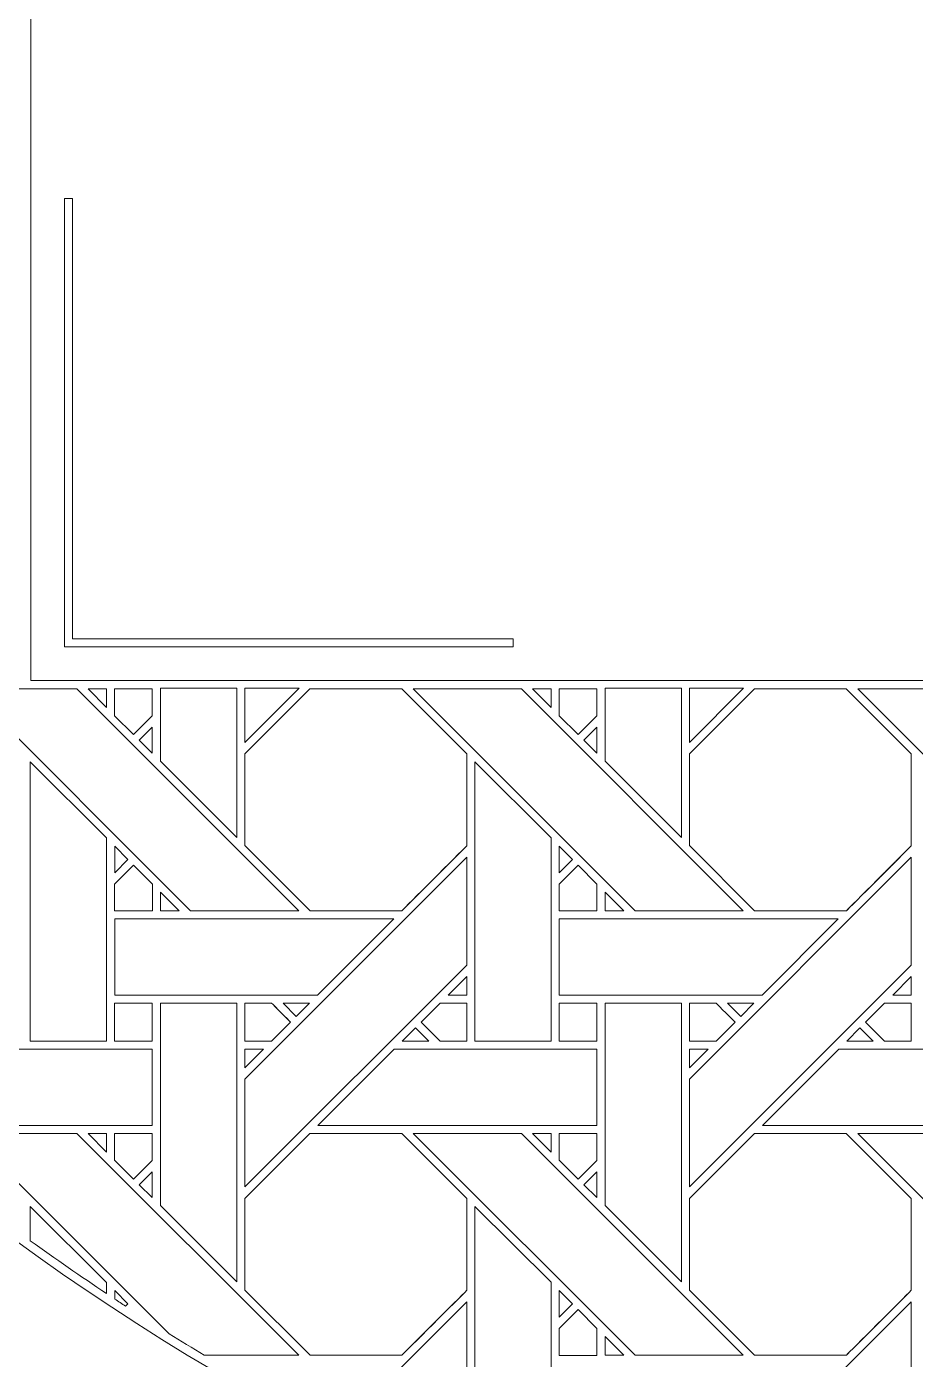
# Model space of a CAD drawing. Header units: inches. Extents: x 6.4 to 18.4, y 3.1 to 15.1.
# Drawn here: x 9.308 to 11.205, y 4.58 to 7.425 of the extents above; entities that cross this region are included whole.
import ezdxf

# ---------------------------------------------------------------- set-up
doc = ezdxf.new("R2010")
doc.units = ezdxf.units.IN
doc.header["$MEASUREMENT"] = 0
doc.layers.add('Design', color=7, linetype='Continuous', lineweight=0)

msp = doc.modelspace()

# ---------------------------------------------------------------- linework, layer by layer
at = {"layer": 'Design'}
for points, knots in [([(12.3829, 15.0948), (9.0691, 15.0948), (6.3829, 12.4085), (6.3829, 9.0948), (6.3829, 5.7811), (9.0691, 3.0948), (12.3829, 3.0948), (15.6966, 3.0948), (18.3829, 5.7811), (18.3829, 9.0948), (18.3829, 12.4085), (15.6966, 15.0948), (12.3829, 15.0948)], [0, 0, 0, 0, 1, 1, 1, 2, 2, 2, 3, 3, 3, 4, 4, 4, 4]), ([(12.3829, 14.3629), (9.4733, 14.3629), (7.1147, 12.0043), (7.1147, 9.0948), (7.1147, 6.1852), (9.4733, 3.8266), (12.3829, 3.8266), (15.2924, 3.8266), (17.651, 6.1852), (17.651, 9.0948), (17.651, 12.0043), (15.2924, 14.3629), (12.3829, 14.3629)], [0, 0, 0, 0, 1, 1, 1, 2, 2, 2, 3, 3, 3, 4, 4, 4, 4]), ([(9.3173, 6.0292), (9.3173, 6.0292), (9.3173, 12.1603), (9.3173, 12.1603), (9.3173, 12.1603), (15.4484, 12.1603), (15.4484, 12.1603), (15.4484, 12.1603), (15.4484, 6.0292), (15.4484, 6.0292), (15.4484, 6.0292), (9.3173, 6.0292), (9.3173, 6.0292)], [0, 0, 0, 0, 1, 1, 1, 2, 2, 2, 3, 3, 3, 4, 4, 4, 4]), ([(9.4061, 6.118), (9.4061, 6.118), (10.3465, 6.118), (10.3465, 6.118), (10.3465, 6.118), (10.3465, 6.1013), (10.3465, 6.1013), (10.3465, 6.1013), (9.3894, 6.1013), (9.3894, 6.1013), (9.3894, 6.1013), (9.3894, 7.0584), (9.3894, 7.0584), (9.3894, 7.0584), (9.4061, 7.0584), (9.4061, 7.0584), (9.4061, 7.0584), (9.4061, 6.118), (9.4061, 6.118)], [0, 0, 0, 0, 1, 1, 1, 2, 2, 2, 3, 3, 3, 4, 4, 4, 5, 5, 5, 6, 6, 6, 6]), ([(9.1846, 6.0112), (9.1846, 6.0112), (9.4156, 6.0112), (9.4156, 6.0112), (9.4156, 6.0112), (9.8892, 5.5375), (9.8892, 5.5375), (9.8892, 5.5375), (9.6582, 5.5375), (9.6582, 5.5375), (9.6582, 5.5375), (9.1846, 6.0112), (9.1846, 6.0112)], [0, 0, 0, 0, 1, 1, 1, 2, 2, 2, 3, 3, 3, 4, 4, 4, 4]), ([(9.4791, 6.0111), (9.4791, 6.0111), (9.4791, 5.9713), (9.4791, 5.9713), (9.4791, 5.9713), (9.4397, 6.0111), (9.4397, 6.0111), (9.4397, 6.0111), (9.4791, 6.0111), (9.4791, 6.0111)], [0, 0, 0, 0, 1, 1, 1, 2, 2, 2, 3, 3, 3, 3]), ([(9.5766, 6.0111), (9.5766, 6.0111), (9.5766, 5.9535), (9.5766, 5.9535), (9.5766, 5.9535), (9.5366, 5.9136), (9.5366, 5.9136), (9.5366, 5.9136), (9.4963, 5.9539), (9.4963, 5.9539), (9.4963, 5.9539), (9.4963, 6.0111), (9.4963, 6.0111), (9.4963, 6.0111), (9.5766, 6.0111), (9.5766, 6.0111)], [0, 0, 0, 0, 1, 1, 1, 2, 2, 2, 3, 3, 3, 4, 4, 4, 5, 5, 5, 5]), ([(9.5366, 5.9136), (9.5366, 5.9136), (9.4963, 5.9539), (9.4963, 5.9539), (9.4963, 5.9539), (9.4963, 6.0111), (9.4963, 6.0111), (9.4963, 6.0111), (9.5766, 6.0111), (9.5766, 6.0111), (9.5766, 6.0111), (9.5766, 5.9535), (9.5766, 5.9535), (9.5766, 5.9535), (9.5366, 5.9136), (9.5366, 5.9136)], [0, 0, 0, 0, 1, 1, 1, 2, 2, 2, 3, 3, 3, 4, 4, 4, 5, 5, 5, 5]), ([(9.5942, 6.0126), (9.5942, 6.0126), (9.7571, 6.0126), (9.7571, 6.0126), (9.7571, 6.0126), (9.7571, 5.6939), (9.7571, 5.6939), (9.7571, 5.6939), (9.5942, 5.8568), (9.5942, 5.8568), (9.5942, 5.8568), (9.5942, 6.0126), (9.5942, 6.0126)], [0, 0, 0, 0, 1, 1, 1, 2, 2, 2, 3, 3, 3, 4, 4, 4, 4]), ([(9.89, 6.0126), (9.89, 6.0126), (9.7742, 5.8968), (9.7742, 5.8968), (9.7742, 5.8968), (9.7742, 6.0126), (9.7742, 6.0126), (9.7742, 6.0126), (9.89, 6.0126), (9.89, 6.0126)], [0, 0, 0, 0, 1, 1, 1, 2, 2, 2, 3, 3, 3, 3]), ([(9.7742, 5.6767), (9.7742, 5.6767), (9.7742, 5.8724), (9.7742, 5.8724), (9.7742, 5.8724), (9.9129, 6.0111), (9.9129, 6.0111), (9.9129, 6.0111), (10.1091, 6.0111), (10.1091, 6.0111), (10.1091, 6.0111), (10.2478, 5.8724), (10.2478, 5.8724), (10.2478, 5.8724), (10.2478, 5.6762), (10.2478, 5.6762), (10.23, 5.6582), (10.1181, 5.5465), (10.1091, 5.5375), (10.1091, 5.5375), (9.9134, 5.5375), (9.9134, 5.5375), (9.9134, 5.5375), (9.7742, 5.6767), (9.7742, 5.6767)], [0, 0, 0, 0, 1, 1, 1, 2, 2, 2, 3, 3, 3, 4, 4, 4, 5, 5, 5, 6, 6, 6, 7, 7, 7, 8, 8, 8, 8]), ([(9.7742, 5.8724), (9.7742, 5.8724), (9.9129, 6.0111), (9.9129, 6.0111), (9.9129, 6.0111), (10.1091, 6.0111), (10.1091, 6.0111), (10.1091, 6.0111), (10.2478, 5.8724), (10.2478, 5.8724), (10.2478, 5.8724), (10.2478, 5.6762), (10.2478, 5.6762), (10.2297, 5.6579), (10.1178, 5.5462), (10.1091, 5.5375), (10.1091, 5.5375), (9.9134, 5.5375), (9.9134, 5.5375), (9.9134, 5.5375), (9.7742, 5.6767), (9.7742, 5.6767), (9.7742, 5.6767), (9.7742, 5.8724), (9.7742, 5.8724)], [0, 0, 0, 0, 1, 1, 1, 2, 2, 2, 3, 3, 3, 4, 4, 4, 5, 5, 5, 6, 6, 6, 7, 7, 7, 8, 8, 8, 8]), ([(10.1334, 6.0112), (10.1334, 6.0112), (10.3643, 6.0112), (10.3643, 6.0112), (10.3643, 6.0112), (10.838, 5.5375), (10.838, 5.5375), (10.838, 5.5375), (10.6069, 5.5375), (10.6069, 5.5375), (10.6069, 5.5375), (10.1334, 6.0112), (10.1334, 6.0112)], [0, 0, 0, 0, 1, 1, 1, 2, 2, 2, 3, 3, 3, 4, 4, 4, 4]), ([(10.4279, 6.0111), (10.4279, 6.0111), (10.4279, 5.9713), (10.4279, 5.9713), (10.4279, 5.9713), (10.3884, 6.0111), (10.3884, 6.0111), (10.3884, 6.0111), (10.4279, 6.0111), (10.4279, 6.0111)], [0, 0, 0, 0, 1, 1, 1, 2, 2, 2, 3, 3, 3, 3]), ([(10.5253, 6.0111), (10.5253, 6.0111), (10.5253, 5.9535), (10.5253, 5.9535), (10.5253, 5.9535), (10.4854, 5.9136), (10.4854, 5.9136), (10.4854, 5.9136), (10.445, 5.9539), (10.445, 5.9539), (10.445, 5.9539), (10.445, 6.0111), (10.445, 6.0111), (10.445, 6.0111), (10.5253, 6.0111), (10.5253, 6.0111)], [0, 0, 0, 0, 1, 1, 1, 2, 2, 2, 3, 3, 3, 4, 4, 4, 5, 5, 5, 5]), ([(10.4854, 5.9136), (10.4854, 5.9136), (10.445, 5.9539), (10.445, 5.9539), (10.445, 5.9539), (10.445, 6.0111), (10.445, 6.0111), (10.445, 6.0111), (10.5253, 6.0111), (10.5253, 6.0111), (10.5253, 6.0111), (10.5253, 5.9535), (10.5253, 5.9535), (10.5253, 5.9535), (10.4854, 5.9136), (10.4854, 5.9136)], [0, 0, 0, 0, 1, 1, 1, 2, 2, 2, 3, 3, 3, 4, 4, 4, 5, 5, 5, 5]), ([(10.7058, 6.0126), (10.7058, 6.0126), (10.7058, 5.6939), (10.7058, 5.6939), (10.7058, 5.6939), (10.5429, 5.8568), (10.5429, 5.8568), (10.5429, 5.8568), (10.5429, 6.0126), (10.5429, 6.0126), (10.5429, 6.0126), (10.7058, 6.0126), (10.7058, 6.0126)], [0, 0, 0, 0, 1, 1, 1, 2, 2, 2, 3, 3, 3, 4, 4, 4, 4]), ([(10.7229, 6.0126), (10.7229, 6.0126), (10.8387, 6.0126), (10.8387, 6.0126), (10.8387, 6.0126), (10.7229, 5.8968), (10.7229, 5.8968), (10.7229, 5.8968), (10.7229, 6.0126), (10.7229, 6.0126)], [0, 0, 0, 0, 1, 1, 1, 2, 2, 2, 3, 3, 3, 3]), ([(11.0579, 5.5375), (11.0579, 5.5375), (10.8622, 5.5375), (10.8622, 5.5375), (10.8622, 5.5375), (10.7229, 5.6767), (10.7229, 5.6767), (10.7229, 5.6767), (10.7229, 5.8724), (10.7229, 5.8724), (10.7229, 5.8724), (10.8616, 6.0111), (10.8616, 6.0111), (10.8616, 6.0111), (11.0578, 6.0111), (11.0578, 6.0111), (11.0578, 6.0111), (11.1966, 5.8724), (11.1966, 5.8724), (11.1966, 5.8724), (11.1966, 5.6762), (11.1966, 5.6762), (11.1788, 5.6582), (11.0669, 5.5465), (11.0579, 5.5375)], [0, 0, 0, 0, 1, 1, 1, 2, 2, 2, 3, 3, 3, 4, 4, 4, 5, 5, 5, 6, 6, 6, 7, 7, 7, 8, 8, 8, 8]), ([(10.7229, 5.6767), (10.7229, 5.6767), (10.7229, 5.8724), (10.7229, 5.8724), (10.7229, 5.8724), (10.8616, 6.0111), (10.8616, 6.0111), (10.8616, 6.0111), (11.0578, 6.0111), (11.0578, 6.0111), (11.0578, 6.0111), (11.1966, 5.8724), (11.1966, 5.8724), (11.1966, 5.8724), (11.1966, 5.6762), (11.1966, 5.6762), (11.1784, 5.6579), (11.0666, 5.5462), (11.0579, 5.5375), (11.0579, 5.5375), (10.8622, 5.5375), (10.8622, 5.5375), (10.8622, 5.5375), (10.7229, 5.6767), (10.7229, 5.6767)], [0, 0, 0, 0, 1, 1, 1, 2, 2, 2, 3, 3, 3, 4, 4, 4, 5, 5, 5, 6, 6, 6, 7, 7, 7, 8, 8, 8, 8]), ([(11.0821, 6.0112), (11.0821, 6.0112), (11.313, 6.0112), (11.313, 6.0112), (11.313, 6.0112), (11.7867, 5.5375), (11.7867, 5.5375), (11.7867, 5.5375), (11.5556, 5.5375), (11.5556, 5.5375), (11.5556, 5.5375), (11.0821, 6.0112), (11.0821, 6.0112)], [0, 0, 0, 0, 1, 1, 1, 2, 2, 2, 3, 3, 3, 4, 4, 4, 4]), ([(9.5766, 5.9293), (9.5766, 5.9293), (9.5766, 5.8741), (9.5766, 5.8741), (9.5766, 5.8741), (9.5488, 5.9015), (9.5488, 5.9015), (9.5488, 5.9015), (9.5766, 5.9293), (9.5766, 5.9293)], [0, 0, 0, 0, 1, 1, 1, 2, 2, 2, 3, 3, 3, 3]), ([(10.5253, 5.9293), (10.5253, 5.9293), (10.5253, 5.8741), (10.5253, 5.8741), (10.5253, 5.8741), (10.4976, 5.9015), (10.4976, 5.9015), (10.4976, 5.9015), (10.5253, 5.9293), (10.5253, 5.9293)], [0, 0, 0, 0, 1, 1, 1, 2, 2, 2, 3, 3, 3, 3]), ([(9.4791, 5.6932), (9.4791, 5.6932), (9.4791, 5.2595), (9.4791, 5.2595), (9.4791, 5.2595), (9.3163, 5.2595), (9.3163, 5.2595), (9.3163, 5.2595), (9.3163, 5.8553), (9.3163, 5.8553), (9.3163, 5.8553), (9.4791, 5.6932), (9.4791, 5.6932)], [0, 0, 0, 0, 1, 1, 1, 2, 2, 2, 3, 3, 3, 4, 4, 4, 4]), ([(10.4278, 5.6932), (10.4278, 5.6932), (10.4278, 5.2595), (10.4278, 5.2595), (10.4278, 5.2595), (10.265, 5.2595), (10.265, 5.2595), (10.265, 5.2595), (10.265, 5.8553), (10.265, 5.8553), (10.265, 5.8553), (10.4278, 5.6932), (10.4278, 5.6932)], [0, 0, 0, 0, 1, 1, 1, 2, 2, 2, 3, 3, 3, 4, 4, 4, 4]), ([(9.4964, 5.6189), (9.4964, 5.6189), (9.4964, 5.6757), (9.4964, 5.6757), (9.4964, 5.6757), (9.5246, 5.6471), (9.5246, 5.6471), (9.5246, 5.6471), (9.4964, 5.6189), (9.4964, 5.6189)], [0, 0, 0, 0, 1, 1, 1, 2, 2, 2, 3, 3, 3, 3]), ([(10.4451, 5.6189), (10.4451, 5.6189), (10.4451, 5.6757), (10.4451, 5.6757), (10.4451, 5.6757), (10.4733, 5.6471), (10.4733, 5.6471), (10.4733, 5.6471), (10.4451, 5.6189), (10.4451, 5.6189)], [0, 0, 0, 0, 1, 1, 1, 2, 2, 2, 3, 3, 3, 3]), ([(9.577, 5.5372), (9.577, 5.5372), (9.4963, 5.5372), (9.4963, 5.5372), (9.4963, 5.5372), (9.4963, 5.5945), (9.4963, 5.5945), (9.4963, 5.5945), (9.5367, 5.6349), (9.5367, 5.6349), (9.5367, 5.6349), (9.577, 5.5945), (9.577, 5.5945), (9.577, 5.5945), (9.577, 5.5372), (9.577, 5.5372)], [0, 0, 0, 0, 1, 1, 1, 2, 2, 2, 3, 3, 3, 4, 4, 4, 5, 5, 5, 5]), ([(9.5367, 5.6349), (9.5367, 5.6349), (9.577, 5.5945), (9.577, 5.5945), (9.577, 5.5945), (9.577, 5.5372), (9.577, 5.5372), (9.577, 5.5372), (9.4963, 5.5372), (9.4963, 5.5372), (9.4963, 5.5372), (9.4963, 5.5945), (9.4963, 5.5945), (9.4963, 5.5945), (9.5367, 5.6349), (9.5367, 5.6349)], [0, 0, 0, 0, 1, 1, 1, 2, 2, 2, 3, 3, 3, 4, 4, 4, 5, 5, 5, 5]), ([(9.7742, 5.1782), (9.7742, 5.1782), (10.2479, 5.6518), (10.2479, 5.6518), (10.2479, 5.6518), (10.2479, 5.4217), (10.2479, 5.4217), (10.2479, 5.4217), (9.7742, 4.9481), (9.7742, 4.9481), (9.7742, 4.9481), (9.7742, 5.1782), (9.7742, 5.1782)], [0, 0, 0, 0, 1, 1, 1, 2, 2, 2, 3, 3, 3, 4, 4, 4, 4]), ([(10.5257, 5.5372), (10.5257, 5.5372), (10.4451, 5.5372), (10.4451, 5.5372), (10.4451, 5.5372), (10.4451, 5.5945), (10.4451, 5.5945), (10.4451, 5.5945), (10.4854, 5.6349), (10.4854, 5.6349), (10.4854, 5.6349), (10.5257, 5.5945), (10.5257, 5.5945), (10.5257, 5.5945), (10.5257, 5.5372), (10.5257, 5.5372)], [0, 0, 0, 0, 1, 1, 1, 2, 2, 2, 3, 3, 3, 4, 4, 4, 5, 5, 5, 5]), ([(10.4451, 5.5372), (10.4451, 5.5372), (10.4451, 5.5945), (10.4451, 5.5945), (10.4451, 5.5945), (10.4854, 5.6349), (10.4854, 5.6349), (10.4854, 5.6349), (10.5257, 5.5945), (10.5257, 5.5945), (10.5257, 5.5945), (10.5257, 5.5372), (10.5257, 5.5372), (10.5257, 5.5372), (10.4451, 5.5372), (10.4451, 5.5372)], [0, 0, 0, 0, 1, 1, 1, 2, 2, 2, 3, 3, 3, 4, 4, 4, 5, 5, 5, 5]), ([(10.7229, 5.1782), (10.7229, 5.1782), (11.1966, 5.6518), (11.1966, 5.6518), (11.1966, 5.6518), (11.1966, 5.4217), (11.1966, 5.4217), (11.1966, 5.4217), (10.7229, 4.9481), (10.7229, 4.9481), (10.7229, 4.9481), (10.7229, 5.1782), (10.7229, 5.1782)], [0, 0, 0, 0, 1, 1, 1, 2, 2, 2, 3, 3, 3, 4, 4, 4, 4]), ([(9.634, 5.5375), (9.634, 5.5375), (9.5943, 5.5375), (9.5943, 5.5375), (9.5943, 5.5375), (9.5943, 5.5773), (9.5943, 5.5773), (9.5943, 5.5773), (9.634, 5.5375), (9.634, 5.5375)], [0, 0, 0, 0, 1, 1, 1, 2, 2, 2, 3, 3, 3, 3]), ([(10.5827, 5.5375), (10.5827, 5.5375), (10.543, 5.5375), (10.543, 5.5375), (10.543, 5.5375), (10.543, 5.5773), (10.543, 5.5773), (10.543, 5.5773), (10.5827, 5.5375), (10.5827, 5.5375)], [0, 0, 0, 0, 1, 1, 1, 2, 2, 2, 3, 3, 3, 3]), ([(9.4964, 5.3576), (9.4964, 5.3576), (9.4964, 5.5202), (9.4964, 5.5202), (9.4964, 5.5202), (10.0921, 5.5202), (10.0921, 5.5202), (10.0921, 5.5202), (9.9293, 5.3576), (9.9293, 5.3576), (9.9293, 5.3576), (9.4964, 5.3576), (9.4964, 5.3576)], [0, 0, 0, 0, 1, 1, 1, 2, 2, 2, 3, 3, 3, 4, 4, 4, 4]), ([(10.4451, 5.3576), (10.4451, 5.3576), (10.4451, 5.5202), (10.4451, 5.5202), (10.4451, 5.5202), (11.0408, 5.5202), (11.0408, 5.5202), (11.0408, 5.5202), (10.8781, 5.3576), (10.8781, 5.3576), (10.8781, 5.3576), (10.4451, 5.3576), (10.4451, 5.3576)], [0, 0, 0, 0, 1, 1, 1, 2, 2, 2, 3, 3, 3, 4, 4, 4, 4]), ([(10.2081, 5.3576), (10.2081, 5.3576), (10.2479, 5.3973), (10.2479, 5.3973), (10.2479, 5.3973), (10.2479, 5.3576), (10.2479, 5.3576), (10.2479, 5.3576), (10.2081, 5.3576), (10.2081, 5.3576)], [0, 0, 0, 0, 1, 1, 1, 2, 2, 2, 3, 3, 3, 3]), ([(11.1568, 5.3576), (11.1568, 5.3576), (11.1966, 5.3973), (11.1966, 5.3973), (11.1966, 5.3973), (11.1966, 5.3576), (11.1966, 5.3576), (11.1966, 5.3576), (11.1568, 5.3576), (11.1568, 5.3576)], [0, 0, 0, 0, 1, 1, 1, 2, 2, 2, 3, 3, 3, 3]), ([(9.5766, 5.2595), (9.5766, 5.2595), (9.4963, 5.2595), (9.4963, 5.2595), (9.4963, 5.2595), (9.4963, 5.3403), (9.4963, 5.3403), (9.4963, 5.3403), (9.5766, 5.3403), (9.5766, 5.3403), (9.5766, 5.3403), (9.5766, 5.2595), (9.5766, 5.2595)], [0, 0, 0, 0, 1, 1, 1, 2, 2, 2, 3, 3, 3, 4, 4, 4, 4]), ([(9.4963, 5.3403), (9.4963, 5.3403), (9.5766, 5.3403), (9.5766, 5.3403), (9.5766, 5.3403), (9.5766, 5.2595), (9.5766, 5.2595), (9.5766, 5.2595), (9.4963, 5.2595), (9.4963, 5.2595), (9.4963, 5.2595), (9.4963, 5.3403), (9.4963, 5.3403)], [0, 0, 0, 0, 1, 1, 1, 2, 2, 2, 3, 3, 3, 4, 4, 4, 4]), ([(9.7571, 5.3403), (9.7571, 5.3403), (9.7571, 4.7452), (9.7571, 4.7452), (9.7571, 4.7452), (9.5942, 4.9081), (9.5942, 4.9081), (9.5942, 4.9081), (9.5942, 5.3403), (9.5942, 5.3403), (9.5942, 5.3403), (9.7571, 5.3403), (9.7571, 5.3403)], [0, 0, 0, 0, 1, 1, 1, 2, 2, 2, 3, 3, 3, 4, 4, 4, 4]), ([(9.8716, 5.2999), (9.8716, 5.2999), (9.8312, 5.2595), (9.8312, 5.2595), (9.8312, 5.2595), (9.7742, 5.2595), (9.7742, 5.2595), (9.7742, 5.2595), (9.7742, 5.3403), (9.7742, 5.3403), (9.7742, 5.3403), (9.8313, 5.3403), (9.8313, 5.3403), (9.8364, 5.3351), (9.8672, 5.3043), (9.8716, 5.2999)], [0, 0, 0, 0, 1, 1, 1, 2, 2, 2, 3, 3, 3, 4, 4, 4, 5, 5, 5, 5]), ([(9.8716, 5.2999), (9.8716, 5.2999), (9.8312, 5.2595), (9.8312, 5.2595), (9.8312, 5.2595), (9.7742, 5.2595), (9.7742, 5.2595), (9.7742, 5.2595), (9.7742, 5.3403), (9.7742, 5.3403), (9.7742, 5.3403), (9.8313, 5.3403), (9.8313, 5.3403), (9.8366, 5.3349), (9.8674, 5.3041), (9.8716, 5.2999)], [0, 0, 0, 0, 1, 1, 1, 2, 2, 2, 3, 3, 3, 4, 4, 4, 5, 5, 5, 5]), ([(9.8556, 5.3403), (9.8556, 5.3403), (9.9121, 5.3403), (9.9121, 5.3403), (9.9121, 5.3403), (9.8838, 5.3121), (9.8838, 5.3121), (9.8838, 5.3121), (9.8556, 5.3403), (9.8556, 5.3403)], [0, 0, 0, 0, 1, 1, 1, 2, 2, 2, 3, 3, 3, 3]), ([(10.2479, 5.2595), (10.2479, 5.2595), (10.1907, 5.2595), (10.1907, 5.2595), (10.1907, 5.2595), (10.1504, 5.2998), (10.1504, 5.2998), (10.1504, 5.2998), (10.1908, 5.3403), (10.1908, 5.3403), (10.1908, 5.3403), (10.2479, 5.3403), (10.2479, 5.3403), (10.2479, 5.3403), (10.2479, 5.2595), (10.2479, 5.2595)], [0, 0, 0, 0, 1, 1, 1, 2, 2, 2, 3, 3, 3, 4, 4, 4, 5, 5, 5, 5]), ([(10.1504, 5.2998), (10.1504, 5.2998), (10.1908, 5.3403), (10.1908, 5.3403), (10.1908, 5.3403), (10.2479, 5.3403), (10.2479, 5.3403), (10.2479, 5.3403), (10.2479, 5.2595), (10.2479, 5.2595), (10.2479, 5.2595), (10.1907, 5.2595), (10.1907, 5.2595), (10.1907, 5.2595), (10.1504, 5.2998), (10.1504, 5.2998)], [0, 0, 0, 0, 1, 1, 1, 2, 2, 2, 3, 3, 3, 4, 4, 4, 5, 5, 5, 5]), ([(10.4451, 5.2595), (10.4451, 5.2595), (10.4451, 5.3403), (10.4451, 5.3403), (10.4451, 5.3403), (10.5253, 5.3403), (10.5253, 5.3403), (10.5253, 5.3403), (10.5253, 5.2595), (10.5253, 5.2595), (10.5253, 5.2595), (10.4451, 5.2595), (10.4451, 5.2595)], [0, 0, 0, 0, 1, 1, 1, 2, 2, 2, 3, 3, 3, 4, 4, 4, 4]), ([(10.4451, 5.3403), (10.4451, 5.3403), (10.5253, 5.3403), (10.5253, 5.3403), (10.5253, 5.3403), (10.5253, 5.2595), (10.5253, 5.2595), (10.5253, 5.2595), (10.4451, 5.2595), (10.4451, 5.2595), (10.4451, 5.2595), (10.4451, 5.3403), (10.4451, 5.3403)], [0, 0, 0, 0, 1, 1, 1, 2, 2, 2, 3, 3, 3, 4, 4, 4, 4]), ([(10.7058, 5.3403), (10.7058, 5.3403), (10.7058, 4.7452), (10.7058, 4.7452), (10.7058, 4.7452), (10.5429, 4.9081), (10.5429, 4.9081), (10.5429, 4.9081), (10.5429, 5.3403), (10.5429, 5.3403), (10.5429, 5.3403), (10.7058, 5.3403), (10.7058, 5.3403)], [0, 0, 0, 0, 1, 1, 1, 2, 2, 2, 3, 3, 3, 4, 4, 4, 4]), ([(10.7229, 5.2595), (10.7229, 5.2595), (10.7229, 5.3403), (10.7229, 5.3403), (10.7229, 5.3403), (10.78, 5.3403), (10.78, 5.3403), (10.7851, 5.3351), (10.8159, 5.3043), (10.8203, 5.2999), (10.8203, 5.2999), (10.7799, 5.2595), (10.7799, 5.2595), (10.7799, 5.2595), (10.7229, 5.2595), (10.7229, 5.2595)], [0, 0, 0, 0, 1, 1, 1, 2, 2, 2, 3, 3, 3, 4, 4, 4, 5, 5, 5, 5]), ([(10.7229, 5.3403), (10.7229, 5.3403), (10.78, 5.3403), (10.78, 5.3403), (10.7852, 5.3351), (10.816, 5.3042), (10.8203, 5.2999), (10.8203, 5.2999), (10.7799, 5.2595), (10.7799, 5.2595), (10.7799, 5.2595), (10.7229, 5.2595), (10.7229, 5.2595), (10.7229, 5.2595), (10.7229, 5.3403), (10.7229, 5.3403)], [0, 0, 0, 0, 1, 1, 1, 2, 2, 2, 3, 3, 3, 4, 4, 4, 5, 5, 5, 5]), ([(10.8608, 5.3403), (10.8608, 5.3403), (10.8325, 5.3121), (10.8325, 5.3121), (10.8325, 5.3121), (10.8044, 5.3403), (10.8044, 5.3403), (10.8044, 5.3403), (10.8608, 5.3403), (10.8608, 5.3403)], [0, 0, 0, 0, 1, 1, 1, 2, 2, 2, 3, 3, 3, 3]), ([(11.1966, 5.2595), (11.1966, 5.2595), (11.1395, 5.2595), (11.1395, 5.2595), (11.1395, 5.2595), (11.0991, 5.2998), (11.0991, 5.2998), (11.0991, 5.2998), (11.1396, 5.3403), (11.1396, 5.3403), (11.1396, 5.3403), (11.1966, 5.3403), (11.1966, 5.3403), (11.1966, 5.3403), (11.1966, 5.2595), (11.1966, 5.2595)], [0, 0, 0, 0, 1, 1, 1, 2, 2, 2, 3, 3, 3, 4, 4, 4, 5, 5, 5, 5]), ([(11.0991, 5.2998), (11.0991, 5.2998), (11.1396, 5.3403), (11.1396, 5.3403), (11.1396, 5.3403), (11.1966, 5.3403), (11.1966, 5.3403), (11.1966, 5.3403), (11.1966, 5.2595), (11.1966, 5.2595), (11.1966, 5.2595), (11.1395, 5.2595), (11.1395, 5.2595), (11.1395, 5.2595), (11.0991, 5.2998), (11.0991, 5.2998)], [0, 0, 0, 0, 1, 1, 1, 2, 2, 2, 3, 3, 3, 4, 4, 4, 5, 5, 5, 5]), ([(10.1666, 5.2595), (10.1666, 5.2595), (10.11, 5.2595), (10.11, 5.2595), (10.11, 5.2595), (10.1383, 5.2878), (10.1383, 5.2878), (10.1383, 5.2878), (10.1666, 5.2595), (10.1666, 5.2595)], [0, 0, 0, 0, 1, 1, 1, 2, 2, 2, 3, 3, 3, 3]), ([(11.1153, 5.2595), (11.1153, 5.2595), (11.0588, 5.2595), (11.0588, 5.2595), (11.0588, 5.2595), (11.087, 5.2878), (11.087, 5.2878), (11.087, 5.2878), (11.1153, 5.2595), (11.1153, 5.2595)], [0, 0, 0, 0, 1, 1, 1, 2, 2, 2, 3, 3, 3, 3]), ([(8.99, 5.0883), (8.99, 5.0883), (9.1442, 5.2424), (9.1442, 5.2424), (9.1442, 5.2424), (9.5766, 5.2424), (9.5766, 5.2424), (9.5766, 5.2424), (9.5766, 5.0795), (9.5766, 5.0795), (9.5766, 5.0795), (9.0004, 5.0795), (9.0004, 5.0795), (9.0004, 5.0795), (8.99, 5.0883), (8.99, 5.0883)], [0, 0, 0, 0, 1, 1, 1, 2, 2, 2, 3, 3, 3, 4, 4, 4, 5, 5, 5, 5]), ([(9.8141, 5.2424), (9.8141, 5.2424), (9.7742, 5.2025), (9.7742, 5.2025), (9.7742, 5.2025), (9.7742, 5.2424), (9.7742, 5.2424), (9.7742, 5.2424), (9.8141, 5.2424), (9.8141, 5.2424)], [0, 0, 0, 0, 1, 1, 1, 2, 2, 2, 3, 3, 3, 3]), ([(9.9301, 5.0795), (9.9301, 5.0795), (10.0929, 5.2424), (10.0929, 5.2424), (10.0929, 5.2424), (10.5253, 5.2424), (10.5253, 5.2424), (10.5253, 5.2424), (10.5253, 5.0795), (10.5253, 5.0795), (10.5253, 5.0795), (9.9301, 5.0795), (9.9301, 5.0795)], [0, 0, 0, 0, 1, 1, 1, 2, 2, 2, 3, 3, 3, 4, 4, 4, 4]), ([(10.7628, 5.2424), (10.7628, 5.2424), (10.7229, 5.2025), (10.7229, 5.2025), (10.7229, 5.2025), (10.7229, 5.2424), (10.7229, 5.2424), (10.7229, 5.2424), (10.7628, 5.2424), (10.7628, 5.2424)], [0, 0, 0, 0, 1, 1, 1, 2, 2, 2, 3, 3, 3, 3]), ([(10.8788, 5.0795), (10.8788, 5.0795), (11.0416, 5.2424), (11.0416, 5.2424), (11.0416, 5.2424), (11.4741, 5.2424), (11.4741, 5.2424), (11.4741, 5.2424), (11.4741, 5.0795), (11.4741, 5.0795), (11.4741, 5.0795), (10.8788, 5.0795), (10.8788, 5.0795)], [0, 0, 0, 0, 1, 1, 1, 2, 2, 2, 3, 3, 3, 4, 4, 4, 4]), ([(9.6127, 4.6343), (9.6127, 4.6343), (9.1846, 5.0624), (9.1846, 5.0624), (9.1846, 5.0624), (9.4156, 5.0624), (9.4156, 5.0624), (9.4156, 5.0624), (9.8892, 4.5888), (9.8892, 4.5888), (9.8892, 4.5888), (9.6873, 4.5888), (9.6873, 4.5888), (9.6623, 4.6038), (9.6374, 4.6189), (9.6127, 4.6343)], [0, 0, 0, 0, 1, 1, 1, 2, 2, 2, 3, 3, 3, 4, 4, 4, 5, 5, 5, 5]), ([(9.4791, 5.0624), (9.4791, 5.0624), (9.4791, 5.0226), (9.4791, 5.0226), (9.4791, 5.0226), (9.4397, 5.0624), (9.4397, 5.0624), (9.4397, 5.0624), (9.4791, 5.0624), (9.4791, 5.0624)], [0, 0, 0, 0, 1, 1, 1, 2, 2, 2, 3, 3, 3, 3]), ([(9.5766, 5.0048), (9.5766, 5.0048), (9.5366, 4.9648), (9.5366, 4.9648), (9.5366, 4.9648), (9.4963, 5.0052), (9.4963, 5.0052), (9.4963, 5.0052), (9.4963, 5.0624), (9.4963, 5.0624), (9.4963, 5.0624), (9.5766, 5.0624), (9.5766, 5.0624), (9.5766, 5.0624), (9.5766, 5.0048), (9.5766, 5.0048)], [0, 0, 0, 0, 1, 1, 1, 2, 2, 2, 3, 3, 3, 4, 4, 4, 5, 5, 5, 5]), ([(9.5366, 4.9648), (9.5366, 4.9648), (9.4963, 5.0052), (9.4963, 5.0052), (9.4963, 5.0052), (9.4963, 5.0624), (9.4963, 5.0624), (9.4963, 5.0624), (9.5766, 5.0624), (9.5766, 5.0624), (9.5766, 5.0624), (9.5766, 5.0048), (9.5766, 5.0048), (9.5766, 5.0048), (9.5366, 4.9648), (9.5366, 4.9648)], [0, 0, 0, 0, 1, 1, 1, 2, 2, 2, 3, 3, 3, 4, 4, 4, 5, 5, 5, 5]), ([(10.1091, 4.5888), (10.1091, 4.5888), (9.9134, 4.5888), (9.9134, 4.5888), (9.9134, 4.5888), (9.7742, 4.728), (9.7742, 4.728), (9.7742, 4.728), (9.7742, 4.9237), (9.7742, 4.9237), (9.7742, 4.9237), (9.9129, 5.0624), (9.9129, 5.0624), (9.9129, 5.0624), (10.1091, 5.0624), (10.1091, 5.0624), (10.1091, 5.0624), (10.2478, 4.9237), (10.2478, 4.9237), (10.2478, 4.9237), (10.2478, 4.7274), (10.2478, 4.7274), (10.23, 4.7095), (10.1181, 4.5978), (10.1091, 4.5888)], [0, 0, 0, 0, 1, 1, 1, 2, 2, 2, 3, 3, 3, 4, 4, 4, 5, 5, 5, 6, 6, 6, 7, 7, 7, 8, 8, 8, 8]), ([(9.7742, 4.9237), (9.7742, 4.9237), (9.9129, 5.0624), (9.9129, 5.0624), (9.9129, 5.0624), (10.1091, 5.0624), (10.1091, 5.0624), (10.1091, 5.0624), (10.2478, 4.9237), (10.2478, 4.9237), (10.2478, 4.9237), (10.2478, 4.7274), (10.2478, 4.7274), (10.2299, 4.7094), (10.118, 4.5977), (10.1091, 4.5888), (10.1091, 4.5888), (9.9134, 4.5888), (9.9134, 4.5888), (9.9134, 4.5888), (9.7742, 4.728), (9.7742, 4.728), (9.7742, 4.728), (9.7742, 4.9237), (9.7742, 4.9237)], [0, 0, 0, 0, 1, 1, 1, 2, 2, 2, 3, 3, 3, 4, 4, 4, 5, 5, 5, 6, 6, 6, 7, 7, 7, 8, 8, 8, 8]), ([(10.1334, 5.0624), (10.1334, 5.0624), (10.3643, 5.0624), (10.3643, 5.0624), (10.3643, 5.0624), (10.838, 4.5888), (10.838, 4.5888), (10.838, 4.5888), (10.6069, 4.5888), (10.6069, 4.5888), (10.6069, 4.5888), (10.1334, 5.0624), (10.1334, 5.0624)], [0, 0, 0, 0, 1, 1, 1, 2, 2, 2, 3, 3, 3, 4, 4, 4, 4]), ([(10.4279, 5.0624), (10.4279, 5.0624), (10.4279, 5.0226), (10.4279, 5.0226), (10.4279, 5.0226), (10.3884, 5.0624), (10.3884, 5.0624), (10.3884, 5.0624), (10.4279, 5.0624), (10.4279, 5.0624)], [0, 0, 0, 0, 1, 1, 1, 2, 2, 2, 3, 3, 3, 3]), ([(10.445, 5.0624), (10.445, 5.0624), (10.5253, 5.0624), (10.5253, 5.0624), (10.5253, 5.0624), (10.5253, 5.0048), (10.5253, 5.0048), (10.5253, 5.0048), (10.4854, 4.9648), (10.4854, 4.9648), (10.4854, 4.9648), (10.445, 5.0052), (10.445, 5.0052), (10.445, 5.0052), (10.445, 5.0624), (10.445, 5.0624)], [0, 0, 0, 0, 1, 1, 1, 2, 2, 2, 3, 3, 3, 4, 4, 4, 5, 5, 5, 5]), ([(10.4854, 4.9648), (10.4854, 4.9648), (10.445, 5.0052), (10.445, 5.0052), (10.445, 5.0052), (10.445, 5.0624), (10.445, 5.0624), (10.445, 5.0624), (10.5253, 5.0624), (10.5253, 5.0624), (10.5253, 5.0624), (10.5253, 5.0048), (10.5253, 5.0048), (10.5253, 5.0048), (10.4854, 4.9648), (10.4854, 4.9648)], [0, 0, 0, 0, 1, 1, 1, 2, 2, 2, 3, 3, 3, 4, 4, 4, 5, 5, 5, 5]), ([(10.8616, 5.0624), (10.8616, 5.0624), (11.0578, 5.0624), (11.0578, 5.0624), (11.0578, 5.0624), (11.1966, 4.9237), (11.1966, 4.9237), (11.1966, 4.9237), (11.1966, 4.7274), (11.1966, 4.7274), (11.1788, 4.7095), (11.0669, 4.5978), (11.0579, 4.5888), (11.0579, 4.5888), (10.8622, 4.5888), (10.8622, 4.5888), (10.8622, 4.5888), (10.7229, 4.728), (10.7229, 4.728), (10.7229, 4.728), (10.7229, 4.9237), (10.7229, 4.9237), (10.7229, 4.9237), (10.8616, 5.0624), (10.8616, 5.0624)], [0, 0, 0, 0, 1, 1, 1, 2, 2, 2, 3, 3, 3, 4, 4, 4, 5, 5, 5, 6, 6, 6, 7, 7, 7, 8, 8, 8, 8]), ([(10.8622, 4.5888), (10.8622, 4.5888), (10.7229, 4.728), (10.7229, 4.728), (10.7229, 4.728), (10.7229, 4.9237), (10.7229, 4.9237), (10.7229, 4.9237), (10.8616, 5.0624), (10.8616, 5.0624), (10.8616, 5.0624), (11.0578, 5.0624), (11.0578, 5.0624), (11.0578, 5.0624), (11.1966, 4.9237), (11.1966, 4.9237), (11.1966, 4.9237), (11.1966, 4.7274), (11.1966, 4.7274), (11.1786, 4.7094), (11.0668, 4.5977), (11.0579, 4.5888), (11.0579, 4.5888), (10.8622, 4.5888), (10.8622, 4.5888)], [0, 0, 0, 0, 1, 1, 1, 2, 2, 2, 3, 3, 3, 4, 4, 4, 5, 5, 5, 6, 6, 6, 7, 7, 7, 8, 8, 8, 8]), ([(11.0821, 5.0624), (11.0821, 5.0624), (11.313, 5.0624), (11.313, 5.0624), (11.313, 5.0624), (11.7867, 4.5888), (11.7867, 4.5888), (11.7867, 4.5888), (11.5557, 4.5888), (11.5557, 4.5888), (11.5557, 4.5888), (11.0821, 5.0624), (11.0821, 5.0624)], [0, 0, 0, 0, 1, 1, 1, 2, 2, 2, 3, 3, 3, 4, 4, 4, 4]), ([(9.5766, 4.9806), (9.5766, 4.9806), (9.5766, 4.9254), (9.5766, 4.9254), (9.5766, 4.9254), (9.5488, 4.9528), (9.5488, 4.9528), (9.5488, 4.9528), (9.5766, 4.9806), (9.5766, 4.9806)], [0, 0, 0, 0, 1, 1, 1, 2, 2, 2, 3, 3, 3, 3]), ([(10.5253, 4.9806), (10.5253, 4.9806), (10.5253, 4.9254), (10.5253, 4.9254), (10.5253, 4.9254), (10.4976, 4.9528), (10.4976, 4.9528), (10.4976, 4.9528), (10.5253, 4.9806), (10.5253, 4.9806)], [0, 0, 0, 0, 1, 1, 1, 2, 2, 2, 3, 3, 3, 3]), ([(9.4791, 4.7204), (9.4241, 4.7569), (9.3698, 4.7945), (9.3163, 4.8331), (9.3163, 4.8331), (9.3163, 4.9066), (9.3163, 4.9066), (9.3163, 4.9066), (9.4791, 4.7444), (9.4791, 4.7444), (9.4791, 4.7444), (9.4791, 4.7204), (9.4791, 4.7204)], [0, 0, 0, 0, 1, 1, 1, 2, 2, 2, 3, 3, 3, 4, 4, 4, 4]), ([(10.4278, 4.7445), (10.4278, 4.7445), (10.4278, 4.3108), (10.4278, 4.3108), (10.4278, 4.3108), (10.265, 4.3108), (10.265, 4.3108), (10.265, 4.3108), (10.265, 4.9066), (10.265, 4.9066), (10.265, 4.9066), (10.4278, 4.7445), (10.4278, 4.7445)], [0, 0, 0, 0, 1, 1, 1, 2, 2, 2, 3, 3, 3, 4, 4, 4, 4]), ([(9.5197, 4.6936), (9.5119, 4.6986), (9.5041, 4.7037), (9.4964, 4.7088), (9.4964, 4.7088), (9.4964, 4.727), (9.4964, 4.727), (9.4964, 4.727), (9.5246, 4.6984), (9.5246, 4.6984), (9.5246, 4.6984), (9.5197, 4.6936), (9.5197, 4.6936)], [0, 0, 0, 0, 1, 1, 1, 2, 2, 2, 3, 3, 3, 4, 4, 4, 4]), ([(10.4733, 4.6984), (10.4733, 4.6984), (10.4451, 4.6702), (10.4451, 4.6702), (10.4451, 4.6702), (10.4451, 4.727), (10.4451, 4.727), (10.4451, 4.727), (10.4733, 4.6984), (10.4733, 4.6984)], [0, 0, 0, 0, 1, 1, 1, 2, 2, 2, 3, 3, 3, 3]), ([(9.9738, 4.429), (9.9738, 4.429), (10.2479, 4.703), (10.2479, 4.703), (10.2479, 4.703), (10.2479, 4.473), (10.2479, 4.473), (10.2479, 4.473), (10.1275, 4.3526), (10.1275, 4.3526), (10.0758, 4.3773), (10.0245, 4.4027), (9.9738, 4.429)], [0, 0, 0, 0, 1, 1, 1, 2, 2, 2, 3, 3, 3, 4, 4, 4, 4]), ([(10.7229, 4.1127), (10.7229, 4.1127), (10.7229, 4.2294), (10.7229, 4.2294), (10.7229, 4.2294), (11.1966, 4.703), (11.1966, 4.703), (11.1966, 4.703), (11.1966, 4.473), (11.1966, 4.473), (11.1966, 4.473), (10.8086, 4.085), (10.8086, 4.085), (10.7799, 4.094), (10.7514, 4.1032), (10.7229, 4.1127)], [0, 0, 0, 0, 1, 1, 1, 2, 2, 2, 3, 3, 3, 4, 4, 4, 5, 5, 5, 5]), ([(10.5257, 4.5885), (10.5257, 4.5885), (10.4451, 4.5885), (10.4451, 4.5885), (10.4451, 4.5885), (10.4451, 4.6458), (10.4451, 4.6458), (10.4451, 4.6458), (10.4854, 4.6861), (10.4854, 4.6861), (10.4854, 4.6861), (10.5257, 4.6458), (10.5257, 4.6458), (10.5257, 4.6458), (10.5257, 4.5885), (10.5257, 4.5885)], [0, 0, 0, 0, 1, 1, 1, 2, 2, 2, 3, 3, 3, 4, 4, 4, 5, 5, 5, 5]), ([(10.4451, 4.6458), (10.4451, 4.6458), (10.4854, 4.6861), (10.4854, 4.6861), (10.4854, 4.6861), (10.5257, 4.6458), (10.5257, 4.6458), (10.5257, 4.6458), (10.5257, 4.5885), (10.5257, 4.5885), (10.5257, 4.5885), (10.4451, 4.5885), (10.4451, 4.5885), (10.4451, 4.5885), (10.4451, 4.6458), (10.4451, 4.6458)], [0, 0, 0, 0, 1, 1, 1, 2, 2, 2, 3, 3, 3, 4, 4, 4, 5, 5, 5, 5]), ([(10.5827, 4.5888), (10.5827, 4.5888), (10.543, 4.5888), (10.543, 4.5888), (10.543, 4.5888), (10.543, 4.6286), (10.543, 4.6286), (10.543, 4.6286), (10.5827, 4.5888), (10.5827, 4.5888)], [0, 0, 0, 0, 1, 1, 1, 2, 2, 2, 3, 3, 3, 3])]:
    msp.add_open_spline(points, degree=3, knots=knots, dxfattribs=at)

doc.saveas('drawing.dxf')
